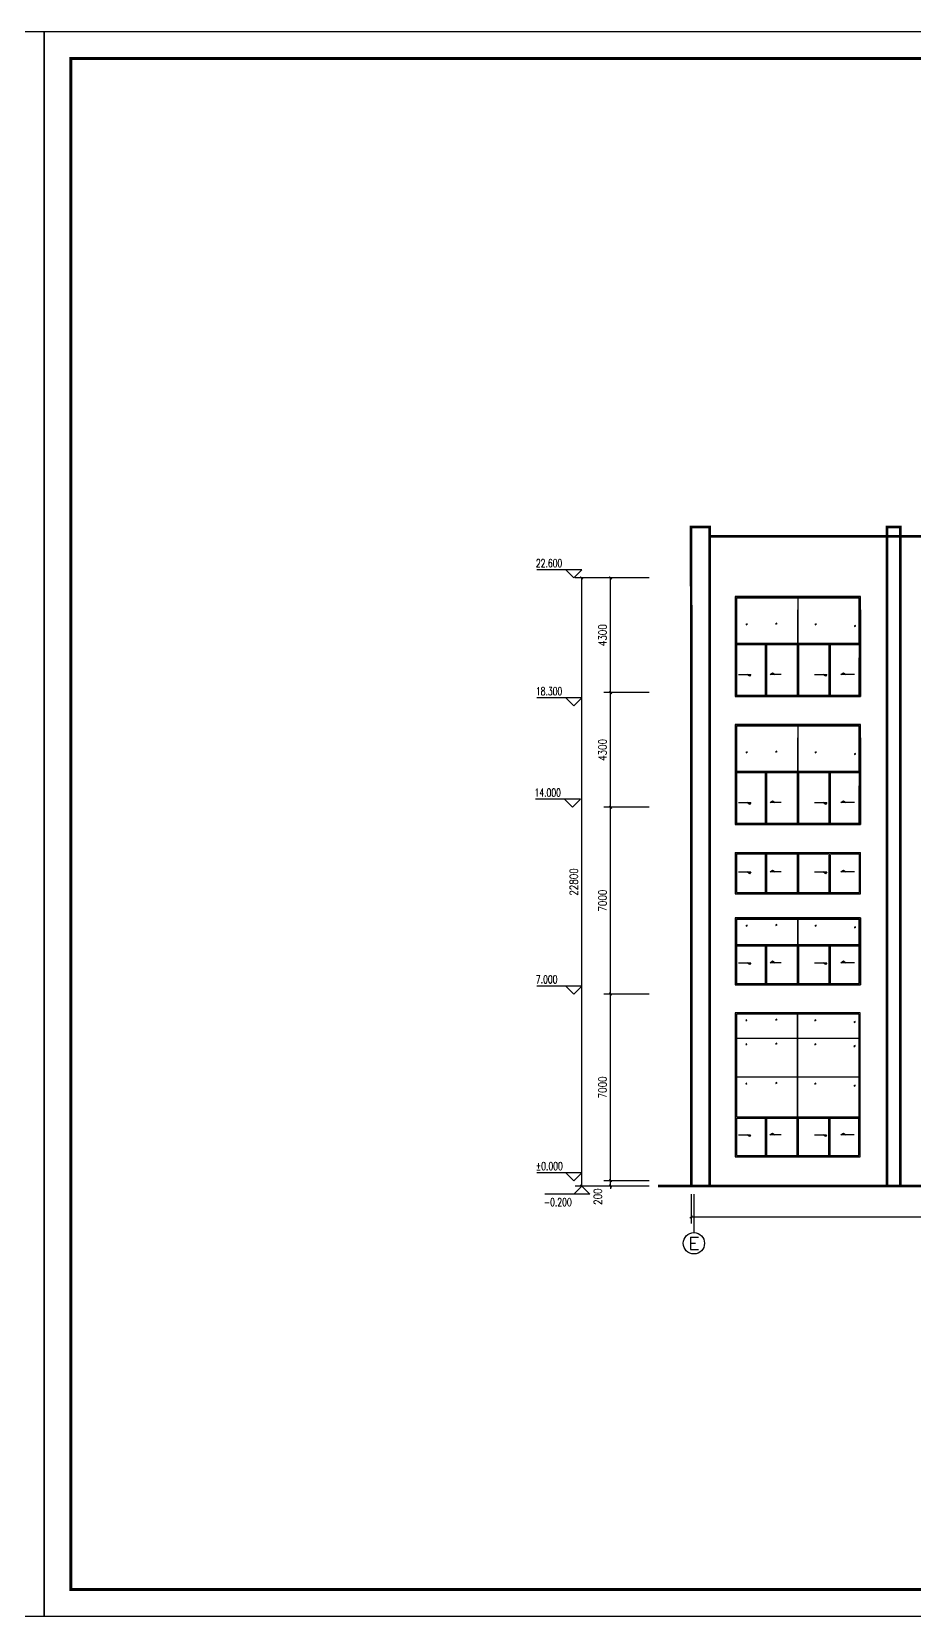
# Model space of a CAD drawing. Header units: millimetres. Extents: x 591771 to 1936534, y -622016 to 355666.
# Drawn here: x 761104 to 794220, y -103536 to -44136 of the extents above; entities that cross this region are included whole.
import ezdxf
from ezdxf.enums import TextEntityAlignment as Align

# ---------------------------------------------------------------- set-up
doc = ezdxf.new("R2010")
doc.units = ezdxf.units.MM
doc.header["$LTSCALE"] = 80
doc.linetypes.add('JIS_08_25', pattern=[28, 25, -1.125, 0.75, -1.125])
for name, color, linetype in [('\\M+5B4B0\\M+5BBA7', 124, 'Continuous'), ('\\M+5BDA8-\\M+5B1EA\\M+5B8DF', 3, 'Continuous'), ('\\M+5BDA8-\\M+5B3DF\\M+5B4E7', 3, 'Continuous'), ('\\M+5C1A2\\M+5C3E6\\M+5CFDF\\M+5CCF55', 140, 'Continuous'), ('\\M+5CDBC\\M+5BFF2', 252, 'Continuous'), ('AXIS', 3, 'Continuous'), ('AXIS_TEXT', 7, 'Continuous'), ('PUB_DIM', 3, 'Continuous'), ('PUB_TEXT', 7, 'Continuous'), ('WINDOW', 4, 'Continuous')]:
    doc.layers.add(name, color=color, linetype=linetype)
doc.styles.add('_TCH_AXIS', font='COMPLEX', dxfattribs={"bigfont": 'GBCBIG'})
doc.styles.add('A-STANDARD', font='SIMPLEX', dxfattribs={"bigfont": 'GBCBIG'})
doc.styles.add('DIM_FONT', font='SIMPLEX.shx', dxfattribs={"width": 0.8})
doc.dimstyles.new('DIMN', dxfattribs={"dimtxt": 300, "dimasz": 100, "dimexe": 250, "dimexo": 300, "dimgap": 150, "dimtad": 1, "dimdec": 0, "dimzin": 0, "dimdsep": 46, "dimtxsty": 'DIM_FONT', "dimblk": 'ARCHTICK', "dimcen": 0.09, "dimclrt": 7, "dimazin": 2, "dimtfac": 1, "dimtdec": 0, "dimtix": 1, "dimtmove": 2, "dimatfit": 3, "dimldrblk": 'ARCHTICK', "dimfxl": 0, "dimtolj": 1, "dimtzin": 0, "dimarcsym": 0})

# ---------------------------------------------------------------- blocks, each defined once
blk = doc.blocks.new('lmg15')
at = {"layer": '\\M+5B4B0\\M+5BBA7'}
for p, q in [((809550, -603301), (804850, -603301)), ((804850, -603301), (804850, -605801)), ((809500, -603351), (804900, -603351)), ((804900, -603351), (804900, -604301)), ((807200, -605801), (807200, -603301)), ((807200, -603301), (807200, -605801)), ((807200, -603301), (807200, -605801)), ((809500, -604301), (809500, -603351)), ((809550, -605801), (809550, -603301)), ((804900, -604301), (809550, -604301)), ((806000, -604301), (806000, -605801)), ((807225, -604351), (807225, -605751)), ((808400, -605801), (808400, -604301)), ((804850, -605801), (809550, -605801))]:
    blk.add_line(p, q, dxfattribs=at)
at = {"layer": 'WINDOW', "color": 252}
for p, q in [((805299, -603573), (805250, -603598)), ((805299, -603598), (805250, -603623)), ((806418, -603545), (806369, -603570)), ((806418, -603570), (806369, -603595)), ((807885, -603573), (807836, -603598)), ((807885, -603598), (807836, -603623)), ((809363, -603637), (809314, -603663)), ((809363, -603663), (809314, -603688)), ((804900, -604351), (805975, -604351)), ((804900, -604351), (804900, -605751)), ((805975, -604351), (805975, -605751)), ((806025, -604351), (807175, -604351)), ((806025, -604351), (806025, -605751)), ((807175, -604351), (807175, -605751)), ((807175, -604351), (807175, -605751)), ((807225, -604351), (808375, -604351)), ((807225, -605751), (807225, -604351)), ((808375, -605751), (808375, -604351)), ((808425, -604351), (809500, -604351)), ((808425, -605751), (808425, -604351)), ((809500, -605751), (809500, -604351)), ((804900, -605751), (805975, -605751)), ((806025, -605751), (807175, -605751)), ((807225, -605751), (808375, -605751)), ((808425, -605751), (809500, -605751))]:
    blk.add_line(p, q, dxfattribs=at)
for points in [[(804979, -604977), (805436, -604977), (805391, -605042), (805302, -604977)], [(806576, -604977), (806162, -604977), (806257, -604911), (806347, -604977)], [(807829, -604977), (808286, -604977), (808241, -605042), (808152, -604977)], [(809326, -604977), (808818, -604977), (808914, -604911), (809003, -604977)]]:
    blk.add_lwpolyline(points, dxfattribs=at)
blk = doc.blocks.new('_ArchTick')
at = {"color": 0, "linetype": 'ByBlock', "const_width": 0.4}
blk.add_lwpolyline([(-0.5, -0.5), (0.5, 0.5)], dxfattribs=at)
blk = doc.blocks.new('*D112')
at = {"layer": '\\M+5BDA8-\\M+5B3DF\\M+5B4E7', "color": 0, "lineweight": -2, "transparency": 16777216}
for p, q in [((782822, -64609), (781492, -64609)), ((781742, -87409), (781742, -64609)), ((782822, -87409), (781492, -87409))]:
    blk.add_line(p, q, dxfattribs=at)
at = {"layer": 'Defpoints', "color": 0, "transparency": 16777216}
for p in [(781742, -64609), (783122, -64609), (783122, -87409)]:
    blk.add_point(p, dxfattribs=at)
at = {"layer": '\\M+5BDA8-\\M+5B3DF\\M+5B4E7', "color": 0, "lineweight": -2, "transparency": 16777216, "xscale": 100, "yscale": 100, "zscale": 100}
for p, rotation in [((781742, -64609), 90), ((781742, -87409), 270)]:
    blk.add_blockref('_ArchTick', p, dxfattribs=dict(at, rotation=rotation))
at = {"layer": '\\M+5BDA8-\\M+5B3DF\\M+5B4E7', "color": 7, "transparency": 16777216, "insert": (781442, -76009), "char_height": 300, "attachment_point": 5, "rotation": 90, "style": 'DIM_FONT'}
blk.add_mtext('\\A1;22800', dxfattribs=at)
blk = doc.blocks.new('*D113')
at = {"layer": '\\M+5BDA8-\\M+5B3DF\\M+5B4E7', "color": 0, "lineweight": -2, "transparency": 16777216}
for p, q in [((784274, -87209), (782572, -87209)), ((782822, -87209), (782822, -87109)), ((782822, -87409), (782822, -87209)), ((784274, -87409), (782572, -87409)), ((782822, -87409), (782822, -87509))]:
    blk.add_line(p, q, dxfattribs=at)
at = {"layer": 'Defpoints', "color": 0, "transparency": 16777216}
for p in [(782822, -87209), (784574, -87209), (784574, -87409)]:
    blk.add_point(p, dxfattribs=at)
at = {"layer": '\\M+5BDA8-\\M+5B3DF\\M+5B4E7', "color": 0, "lineweight": -2, "transparency": 16777216, "xscale": 100, "yscale": 100, "zscale": 100}
for p, rotation in [((782822, -87209), 270), ((782822, -87409), 90)]:
    blk.add_blockref('_ArchTick', p, dxfattribs=dict(at, rotation=rotation))
at = {"layer": '\\M+5BDA8-\\M+5B3DF\\M+5B4E7', "color": 7, "transparency": 16777216, "insert": (782343, -87804), "char_height": 300, "attachment_point": 5, "rotation": 90, "style": 'DIM_FONT'}
blk.add_mtext('\\A1;200', dxfattribs=at)
blk = doc.blocks.new('*D114')
at = {"layer": '\\M+5BDA8-\\M+5B3DF\\M+5B4E7', "color": 0, "lineweight": -2, "transparency": 16777216}
for p, q in [((784274, -80209), (782572, -80209)), ((782822, -87209), (782822, -80209)), ((784274, -87209), (782572, -87209))]:
    blk.add_line(p, q, dxfattribs=at)
at = {"layer": 'Defpoints', "color": 0, "transparency": 16777216}
for p in [(782822, -80209), (784574, -80209), (784574, -87209)]:
    blk.add_point(p, dxfattribs=at)
at = {"layer": '\\M+5BDA8-\\M+5B3DF\\M+5B4E7', "color": 0, "lineweight": -2, "transparency": 16777216, "xscale": 100, "yscale": 100, "zscale": 100}
for p, rotation in [((782822, -80209), 90), ((782822, -87209), 270)]:
    blk.add_blockref('_ArchTick', p, dxfattribs=dict(at, rotation=rotation))
at = {"layer": '\\M+5BDA8-\\M+5B3DF\\M+5B4E7', "color": 7, "transparency": 16777216, "insert": (782522, -83709), "char_height": 300, "attachment_point": 5, "rotation": 90, "style": 'DIM_FONT'}
blk.add_mtext('\\A1;7000', dxfattribs=at)
blk = doc.blocks.new('*D115')
at = {"layer": '\\M+5BDA8-\\M+5B3DF\\M+5B4E7', "color": 0, "lineweight": -2, "transparency": 16777216}
for p, q in [((784274, -73209), (782572, -73209)), ((782822, -80209), (782822, -73209)), ((784274, -80209), (782572, -80209))]:
    blk.add_line(p, q, dxfattribs=at)
at = {"layer": 'Defpoints', "color": 0, "transparency": 16777216}
for p in [(782822, -73209), (784574, -73209), (784574, -80209)]:
    blk.add_point(p, dxfattribs=at)
at = {"layer": '\\M+5BDA8-\\M+5B3DF\\M+5B4E7', "color": 0, "lineweight": -2, "transparency": 16777216, "xscale": 100, "yscale": 100, "zscale": 100}
for p, rotation in [((782822, -73209), 90), ((782822, -80209), 270)]:
    blk.add_blockref('_ArchTick', p, dxfattribs=dict(at, rotation=rotation))
at = {"layer": '\\M+5BDA8-\\M+5B3DF\\M+5B4E7', "color": 7, "transparency": 16777216, "insert": (782522, -76709), "char_height": 300, "attachment_point": 5, "rotation": 90, "style": 'DIM_FONT'}
blk.add_mtext('\\A1;7000', dxfattribs=at)
blk = doc.blocks.new('*D116')
at = {"layer": '\\M+5BDA8-\\M+5B3DF\\M+5B4E7', "color": 0, "lineweight": -2, "transparency": 16777216}
for p, q in [((784274, -68909), (782572, -68909)), ((782822, -73209), (782822, -68909)), ((784274, -73209), (782572, -73209))]:
    blk.add_line(p, q, dxfattribs=at)
at = {"layer": 'Defpoints', "color": 0, "transparency": 16777216}
for p in [(782822, -68909), (784574, -68909), (784574, -73209)]:
    blk.add_point(p, dxfattribs=at)
at = {"layer": '\\M+5BDA8-\\M+5B3DF\\M+5B4E7', "color": 0, "lineweight": -2, "transparency": 16777216, "xscale": 100, "yscale": 100, "zscale": 100}
for p, rotation in [((782822, -68909), 90), ((782822, -73209), 270)]:
    blk.add_blockref('_ArchTick', p, dxfattribs=dict(at, rotation=rotation))
at = {"layer": '\\M+5BDA8-\\M+5B3DF\\M+5B4E7', "color": 7, "transparency": 16777216, "insert": (782522, -71059), "char_height": 300, "attachment_point": 5, "rotation": 90, "style": 'DIM_FONT'}
blk.add_mtext('\\A1;4300', dxfattribs=at)
blk = doc.blocks.new('*D117')
at = {"layer": '\\M+5BDA8-\\M+5B3DF\\M+5B4E7', "color": 0, "lineweight": -2, "transparency": 16777216}
for p, q in [((784274, -64609), (782572, -64609)), ((782822, -68909), (782822, -64609)), ((784274, -68909), (782572, -68909))]:
    blk.add_line(p, q, dxfattribs=at)
at = {"layer": 'Defpoints', "color": 0, "transparency": 16777216}
for p in [(782822, -64609), (784574, -64609), (784574, -68909)]:
    blk.add_point(p, dxfattribs=at)
at = {"layer": '\\M+5BDA8-\\M+5B3DF\\M+5B4E7', "color": 0, "lineweight": -2, "transparency": 16777216, "xscale": 100, "yscale": 100, "zscale": 100}
for p, rotation in [((782822, -64609), 90), ((782822, -68909), 270)]:
    blk.add_blockref('_ArchTick', p, dxfattribs=dict(at, rotation=rotation))
at = {"layer": '\\M+5BDA8-\\M+5B3DF\\M+5B4E7', "color": 7, "transparency": 16777216, "insert": (782522, -66759), "char_height": 300, "attachment_point": 5, "rotation": 90, "style": 'DIM_FONT'}
blk.add_mtext('\\A1;4300', dxfattribs=at)
blk = doc.blocks.new('*D131')
at = {"layer": 'Defpoints', "color": 0, "transparency": 16777216}
for p in [(785848, -87409), (820445, -87409), (820445, -88563)]:
    blk.add_point(p, dxfattribs=at)
at = {"layer": 'PUB_DIM', "color": 0, "lineweight": -2, "transparency": 16777216}
for p, q in [((785848, -87709), (785848, -88813)), ((820445, -87709), (820445, -88813)), ((785848, -88563), (820445, -88563))]:
    blk.add_line(p, q, dxfattribs=at)
at = {"layer": 'PUB_DIM', "color": 0, "lineweight": -2, "transparency": 16777216, "xscale": 100, "yscale": 100, "zscale": 100, "rotation": 180}
blk.add_blockref('_ArchTick', (785848, -88563), dxfattribs=at)
at = {"layer": 'PUB_DIM', "color": 0, "lineweight": -2, "transparency": 16777216, "xscale": 100, "yscale": 100, "zscale": 100}
blk.add_blockref('_ArchTick', (820445, -88563), dxfattribs=at)
at = {"layer": 'PUB_DIM', "color": 7, "transparency": 16777216, "insert": (803147, -88263), "char_height": 300, "attachment_point": 5, "style": 'DIM_FONT'}
blk.add_mtext('\\A1;34500', dxfattribs=at)

msp = doc.modelspace()

# ---------------------------------------------------------------- linework, layer by layer
at = {"layer": '\\M+5B4B0\\M+5BBA7'}
for p, q in [((792196.7, -65308.8), (787496.7, -65308.8)), ((787496.7, -65308.8), (787496.7, -69058.8)), ((787496.8, -65308.8), (792196.7, -65308.8)), ((792196.7, -69058.8), (792196.7, -65308.8)), ((792146.7, -65358.8), (787546.7, -65358.8)), ((787546.7, -65358.8), (787546.7, -67058.8)), ((787546.8, -65358.8), (792146.7, -65358.8)), ((789846.7, -65358.8), (789846.7, -69058.8)), ((789846.7, -69058.8), (789846.7, -65808.8)), ((789846.7, -65808.8), (789846.7, -69058.8)), ((792146.7, -67058.8), (792146.7, -65358.8)), ((787546.7, -67058.8), (792196.7, -67058.8)), ((788646.7, -67058.8), (788646.7, -69058.8)), ((789871.7, -67108.8), (789871.7, -69008.8)), ((791046.7, -69058.8), (791046.7, -67058.8)), ((787496.7, -69058.8), (792196.7, -69058.8)), ((787496.8, -69058.8), (792146.7, -69058.8)), ((787546.7, -69008.8), (792146.7, -69008.8)), ((791102.2, -69058.8), (792196.7, -69058.8)), ((792196.7, -70108.8), (787496.7, -70108.8)), ((787496.7, -70108.8), (787496.7, -73858.8)), ((787496.8, -70108.8), (792196.7, -70108.8)), ((792146.7, -70158.8), (787546.7, -70158.8)), ((787546.7, -70158.8), (787546.7, -71858.8)), ((787546.8, -70158.8), (792146.7, -70158.8)), ((789846.7, -70158.8), (789846.7, -73858.8)), ((789846.7, -73858.8), (789846.7, -70608.8)), ((789846.7, -70608.8), (789846.7, -73858.8)), ((792146.7, -71858.8), (792146.7, -70158.8)), ((792196.7, -73858.8), (792196.7, -70108.8)), ((787546.7, -71858.8), (792196.7, -71858.8)), ((788646.7, -71858.8), (788646.7, -73858.8)), ((791046.7, -73858.8), (791046.7, -71858.8)), ((789871.7, -71908.8), (789871.7, -73808.8)), ((787496.7, -73858.8), (792196.7, -73858.8)), ((787496.8, -73858.8), (792146.7, -73858.8)), ((787546.7, -73808.8), (792146.7, -73808.8)), ((791102.2, -73858.8), (792196.7, -73858.8)), ((787496.8, -74908.8), (792196.8, -74908.8)), ((787496.8, -74908.8), (787496.8, -76458.8)), ((788646.8, -74908.8), (788646.8, -76458.8)), ((789846.8, -74908.8), (789846.8, -76458.8)), ((789871.8, -74958.8), (789871.8, -76408.8)), ((791046.8, -76458.8), (791046.8, -74958.8)), ((791096.8, -74908.8), (791146.8, -74908.8)), ((792146.8, -74958.8), (792146.8, -76408.8)), ((792196.8, -76458.8), (792196.8, -74908.8)), ((787496.8, -76458.8), (792196.8, -76458.8)), ((787496.8, -77358.8), (792196.8, -77358.8)), ((787546.8, -77408.8), (792146.8, -77408.8)), ((791096.8, -77358.8), (791146.8, -77358.8)), ((792146.8, -77408.8), (792146.8, -79808.8)), ((792196.8, -77358.8), (792196.8, -79858.8)), ((787496.8, -79858.8), (792112.2, -79858.8)), ((787546.8, -79808.8), (792146.8, -79808.8)), ((791096.8, -79858.8), (792196.8, -79858.8)), ((792192.3, -80908.8), (787492.3, -80908.8)), ((787492.3, -80908.8), (787492.3, -86308.8)), ((792142.3, -80958.8), (787542.3, -80958.8)), ((787542.3, -80958.8), (787542.3, -84808.8)), ((789842.3, -86308.8), (789842.3, -80908.8)), ((789842.3, -80908.8), (789842.3, -86308.8)), ((789842.3, -80908.8), (789842.3, -86308.8)), ((792192.3, -86308.8), (792192.3, -80908.8)), ((787542.3, -81858.8), (792192.3, -81858.8)), ((787542.3, -83308.8), (792192.3, -83308.8)), ((787542.3, -84808.8), (792192.3, -84808.8)), ((788642.3, -84808.8), (788642.3, -86308.8)), ((789867.3, -84858.8), (789867.3, -86258.8)), ((791042.3, -86308.8), (791042.3, -84808.8)), ((787492.3, -86308.8), (792192.3, -86308.8)), ((787492.3, -86308.8), (792192.3, -86308.8)), ((787542.3, -86258.8), (792142.3, -86258.8))]:
    msp.add_line(p, q, dxfattribs=at)
at = {"layer": '\\M+5B4B0\\M+5BBA7', "color": 7, "linetype": 'JIS_08_25'}
for p, q in [((787546.7, -65308.8), (792146.7, -65308.8)), ((787546.7, -70108.8), (792146.7, -70108.8))]:
    msp.add_line(p, q, dxfattribs=at)
at = {"layer": '\\M+5B4B0\\M+5BBA7', "ltscale": 20}
for p, q in [((787496.8, -65808.8), (787496.8, -69058.8)), ((787546.8, -65858.8), (787546.7, -69058.8)), ((792146.7, -65858.8), (792146.7, -69058.8)), ((792196.7, -65808.8), (792196.7, -69058.8)), ((787546.8, -66408.8), (787546.8, -69058.8)), ((787496.8, -70608.8), (787496.8, -73858.8)), ((787546.8, -70658.8), (787546.7, -73858.8)), ((792146.7, -70658.8), (792146.7, -73858.8)), ((792196.7, -70608.8), (792196.7, -73858.8)), ((787546.8, -71208.8), (787546.8, -73858.8)), ((787496.8, -77358.8), (787496.8, -79858.8)), ((787546.8, -77408.8), (787546.8, -79808.8)), ((787546.8, -77558.8), (787546.8, -79858.8)), ((792142.3, -80958.8), (792142.3, -86258.8)), ((792142.3, -81458.8), (792142.3, -86258.8))]:
    msp.add_line(p, q, dxfattribs=at)
at = {"layer": '\\M+5B4B0\\M+5BBA7', "color": 1}
msp.add_line((791142.3, -86308.8), (792142.3, -86308.8), dxfattribs=at)
at = {"layer": '\\M+5BDA8-\\M+5B1EA\\M+5B8DF'}
for p, q in [((781741.8, -64308.8), (780051.8, -64308.8)), ((781441.8, -64608.8), (781141.8, -64308.8)), ((781441.8, -64608.8), (781741.8, -64308.8)), ((781741.8, -69108.8), (780051.8, -69108.8)), ((781441.8, -69408.8), (781141.8, -69108.8)), ((781441.8, -69408.8), (781741.8, -69108.8)), ((781690.9, -72908.8), (780000.9, -72908.8)), ((781390.9, -73208.8), (781090.9, -72908.8)), ((781390.9, -73208.8), (781690.9, -72908.8)), ((781741.8, -79908.8), (780051.8, -79908.8)), ((781441.8, -80208.8), (781141.8, -79908.8)), ((781441.8, -80208.8), (781741.8, -79908.8)), ((781741.8, -86908.8), (780051.8, -86908.8)), ((781441.8, -87208.8), (781141.8, -86908.8)), ((781441.8, -87208.8), (781741.8, -86908.8)), ((782041.8, -87708.8), (780351.8, -87708.8)), ((781741.8, -87408.8), (781441.8, -87708.8)), ((781741.8, -87408.8), (782041.8, -87708.8))]:
    msp.add_line(p, q, dxfattribs=at)
at = {"layer": '\\M+5C1A2\\M+5C3E6\\M+5CFDF\\M+5CCF55'}
for p, q in [((789582.5, -63058.8), (786546.8, -63058.8)), ((786546.8, -63658.8), (786546.8, -63058.8)), ((797991.4, -63058.8), (789582.5, -63058.8))]:
    msp.add_line(p, q, dxfattribs=at)
at = {"layer": '\\M+5C1A2\\M+5C3E6\\M+5CFDF\\M+5CCF55', "const_width": 100}
for points in [[(785848.4, -87408.8), (785846.8, -62708.8), (786546.8, -62708.8), (786546.8, -87408.8)], [(793196.8, -87408.8), (793196.8, -62708.8), (793696.8, -62708.8), (793696.8, -87408.8)], [(819746.8, -63058.8), (786546.8, -63058.8)], [(784598.3, -87408.8), (823631.6, -87408.8)]]:
    msp.add_lwpolyline(points, dxfattribs=at)
at = {"layer": '\\M+5CDBC\\M+5BFF2', "color": 2}
for points in [[(677476.3, -103536), (761576.3, -103536), (761576.3, -44136), (677476.3, -44136)], [(761576.3, -103536), (845676.3, -103536), (845676.3, -44136), (761576.3, -44136)]]:
    msp.add_lwpolyline(points, close=True, dxfattribs=at)
at = {"layer": '\\M+5CDBC\\M+5BFF2', "color": 2, "const_width": 112.5}
msp.add_lwpolyline([(762576.4, -102536), (844676.3, -102536), (844676.3, -45136), (762576.4, -45136)], close=True, dxfattribs=at)
at = {"layer": 'AXIS'}
msp.add_circle((785948.4, -89553.8), 400, dxfattribs=at)
at = {"layer": 'PUB_DIM'}
msp.add_line((785948.4, -87708.8), (785948.4, -89153.8), dxfattribs=at)
at = {"layer": 'WINDOW', "color": 252}
for p, q in [((787945.8, -66330.6), (787896.8, -66355.7)), ((787945.8, -66355.7), (787896.8, -66380.7)), ((789064.6, -66303), (789015.5, -66328)), ((789064.6, -66328), (789015.5, -66353.1)), ((790531.7, -66330.6), (790482.6, -66355.7)), ((790531.7, -66355.7), (790482.6, -66380.7)), ((792009.4, -66395.1), (791960.3, -66420.2)), ((792009.4, -66420.2), (791960.3, -66445.3)), ((787546.7, -67108.8), (788621.7, -67108.8)), ((788621.7, -67108.8), (788621.7, -69008.8)), ((788671.7, -67108.8), (789821.7, -67108.8)), ((788671.7, -67108.8), (788671.7, -69008.8)), ((789821.7, -67108.8), (789821.7, -69008.8)), ((789871.7, -67108.8), (791021.7, -67108.8)), ((791021.7, -69008.8), (791021.7, -67108.8)), ((791071.7, -67108.8), (792146.7, -67108.8)), ((791071.7, -69008.8), (791071.7, -67108.8)), ((787546.7, -67608.8), (787546.7, -69008.8)), ((789821.7, -67608.8), (789821.7, -69008.8)), ((789871.7, -69008.8), (789871.7, -67608.8)), ((792146.7, -69008.8), (792146.7, -67608.8)), ((787546.7, -69008.8), (788621.7, -69008.8)), ((788671.7, -69008.8), (789821.7, -69008.8)), ((789871.7, -69008.8), (791021.7, -69008.8)), ((791071.7, -69008.8), (792146.7, -69008.8)), ((787945.8, -71130.6), (787896.8, -71155.7)), ((787945.8, -71155.7), (787896.8, -71180.7)), ((789064.6, -71103), (789015.5, -71128)), ((789064.6, -71128), (789015.5, -71153.1)), ((790531.7, -71130.6), (790482.6, -71155.7)), ((790531.7, -71155.7), (790482.6, -71180.7)), ((792009.4, -71195.1), (791960.3, -71220.2)), ((792009.4, -71220.2), (791960.3, -71245.3)), ((787546.7, -71908.8), (788621.7, -71908.8)), ((787546.7, -72408.8), (787546.7, -73808.8)), ((788621.7, -71908.8), (788621.7, -73808.8)), ((788671.7, -71908.8), (789821.7, -71908.8)), ((788671.7, -71908.8), (788671.7, -73808.8)), ((789821.7, -71908.8), (789821.7, -73808.8)), ((789821.7, -72408.8), (789821.7, -73808.8)), ((789871.7, -71908.8), (791021.7, -71908.8)), ((789871.7, -73808.8), (789871.7, -72408.8)), ((791021.7, -73808.8), (791021.7, -71908.8)), ((791071.7, -71908.8), (792146.7, -71908.8)), ((791071.7, -73808.8), (791071.7, -71908.8)), ((792146.7, -73808.8), (792146.7, -72408.8)), ((787546.7, -73808.8), (788621.7, -73808.8)), ((788671.7, -73808.8), (789821.7, -73808.8)), ((789871.7, -73808.8), (791021.7, -73808.8)), ((791071.7, -73808.8), (792146.7, -73808.8)), ((787546.8, -74958.8), (788621.8, -74958.8)), ((787546.8, -74958.8), (787546.8, -76408.8)), ((788621.8, -74958.8), (788621.8, -76408.8)), ((788671.8, -74958.8), (789821.8, -74958.8)), ((788671.8, -74958.8), (788671.8, -76408.8)), ((789821.8, -74958.8), (789821.8, -76408.8)), ((789821.8, -75008.8), (789821.8, -76408.8)), ((789871.8, -74958.8), (791021.8, -74958.8)), ((789871.8, -76408.8), (789871.8, -75008.8)), ((791021.8, -76408.8), (791021.8, -75008.8)), ((791071.8, -74958.8), (792146.8, -74958.8)), ((791071.8, -76408.8), (791071.8, -75008.8)), ((787546.8, -76408.8), (788621.8, -76408.8)), ((788671.8, -76408.8), (789821.8, -76408.8)), ((789871.8, -76408.8), (791021.8, -76408.8)), ((791071.8, -76408.8), (792146.8, -76408.8)), ((787941.4, -81180.6), (787892.4, -81205.7)), ((787941.4, -81205.7), (787892.4, -81230.7)), ((789060.2, -81153), (789011.1, -81178)), ((789060.2, -81178), (789011.1, -81203.1)), ((790527.3, -81180.6), (790478.2, -81205.7)), ((790527.3, -81205.7), (790478.2, -81230.7)), ((792005, -81245.1), (791955.9, -81270.2)), ((792005, -81270.2), (791955.9, -81295.3)), ((787941.4, -82080.6), (787892.4, -82105.7)), ((787941.4, -82105.7), (787892.4, -82130.7)), ((789060.2, -82053), (789011.1, -82078)), ((789060.2, -82078), (789011.1, -82103.1)), ((790527.3, -82080.6), (790478.2, -82105.7)), ((790527.3, -82105.7), (790478.2, -82130.7)), ((792005, -82145.1), (791955.9, -82170.2)), ((792005, -82170.2), (791955.9, -82195.3)), ((787941.4, -83555.6), (787892.4, -83580.7)), ((787941.4, -83580.7), (787892.4, -83605.7)), ((789060.2, -83528), (789011.1, -83553)), ((789060.2, -83553), (789011.1, -83578.1)), ((790527.3, -83555.6), (790478.2, -83580.7)), ((790527.3, -83580.7), (790478.2, -83605.7)), ((792005, -83620.1), (791955.9, -83645.2)), ((792005, -83645.2), (791955.9, -83670.3)), ((787542.3, -84858.8), (788617.3, -84858.8)), ((787542.3, -84858.8), (787542.3, -86258.8)), ((788617.3, -84858.8), (788617.3, -86258.8)), ((788667.3, -84858.8), (789817.3, -84858.8)), ((788667.3, -84858.8), (788667.3, -86258.8)), ((789817.3, -84858.8), (789817.3, -86258.8)), ((789817.3, -84858.8), (789817.3, -86258.8)), ((789867.3, -84858.8), (791017.3, -84858.8)), ((789867.3, -86258.8), (789867.3, -84858.8)), ((791017.3, -86258.8), (791017.3, -84858.8)), ((791067.3, -84858.8), (792142.3, -84858.8)), ((791067.3, -86258.8), (791067.3, -84858.8)), ((792142.3, -86258.8), (792142.3, -84858.8)), ((787542.3, -86258.8), (788617.3, -86258.8)), ((788667.3, -86258.8), (789817.3, -86258.8)), ((789867.3, -86258.8), (791017.3, -86258.8)), ((791067.3, -86258.8), (792142.3, -86258.8))]:
    msp.add_line(p, q, dxfattribs=at)
for points in [[(787625.8, -68234.3), (788083.1, -68234.3), (788037.4, -68299.3), (787948.3, -68234.3)], [(789223, -68234.3), (788808.4, -68234.3), (788904.2, -68169.2), (788993.2, -68234.3)], [(790475.8, -68234.3), (790933.1, -68234.3), (790887.4, -68299.3), (790798.3, -68234.3)], [(791972.2, -68234.3), (791464.9, -68234.3), (791560.6, -68169.2), (791649.7, -68234.3)], [(787625.8, -73034.3), (788083.1, -73034.3), (788037.4, -73099.3), (787948.3, -73034.3)], [(789223, -73034.3), (788808.4, -73034.3), (788904.2, -72969.2), (788993.2, -73034.3)], [(790475.8, -73034.3), (790933.1, -73034.3), (790887.4, -73099.3), (790798.3, -73034.3)], [(791972.2, -73034.3), (791464.9, -73034.3), (791560.6, -72969.2), (791649.7, -73034.3)], [(787625.9, -75634.3), (788083.3, -75634.3), (788037.6, -75699.3), (787948.5, -75634.3)], [(789223.1, -75634.3), (788808.6, -75634.3), (788904.3, -75569.2), (788993.4, -75634.3)], [(790475.9, -75634.3), (790933.3, -75634.3), (790887.6, -75699.3), (790798.5, -75634.3)], [(791972.4, -75634.3), (791465, -75634.3), (791560.8, -75569.2), (791649.8, -75634.3)], [(787621.4, -85484.3), (788078.8, -85484.3), (788033, -85549.3), (787943.9, -85484.3)], [(789218.6, -85484.3), (788804, -85484.3), (788899.8, -85419.2), (788988.8, -85484.3)], [(790471.4, -85484.3), (790928.8, -85484.3), (790883, -85549.3), (790793.9, -85484.3)], [(791967.8, -85484.3), (791460.5, -85484.3), (791556.2, -85419.2), (791645.3, -85484.3)]]:
    msp.add_lwpolyline(points, dxfattribs=at)

# ---------------------------------------------------------------- block references
at = {"layer": '\\M+5B4B0\\M+5BBA7'}
msp.add_blockref('lmg15', (-17353.1, 525942.3), dxfattribs=at)

# ---------------------------------------------------------------- texts
at = {"layer": 'AXIS_TEXT', "style": '_TCH_AXIS', "width": 1.3125}
msp.add_text('E', height=452.5, dxfattribs=at).set_placement((785722.1, -89780.1), (786174.7, -89780.1), align=Align.FIT)
at = {"layer": 'PUB_TEXT', "style": 'A-STANDARD', "width": 0.705882}
for s, p in [('22.600', (780021.8, -64208.7)), ('18.300', (780021.8, -69008.7)), ('14.000', (779970.9, -72808.7)), ('7.000', (780021.8, -79808.7)), ('%%P0.000', (780021.8, -86808.7)), ('-0.200', (780321.8, -88158.9))]:
    msp.add_text(s, height=297.5, dxfattribs=at).set_placement(p)

# ---------------------------------------------------------------- dimensions: what is measured, and where the dimension line sits
at = {"layer": '\\M+5BDA8-\\M+5B3DF\\M+5B4E7'}
for p1, p2, distance, picture, middle in [((783122.3, -87408.8), (783122.3, -64608.8), 1380.5, '*D112', (781441.8, -76008.8)), ((784573.8, -68908.8), (784573.8, -64608.8), 1751.5, '*D117', (782522.3, -66758.8)), ((784573.8, -73208.8), (784573.8, -68908.8), 1751.5, '*D116', (782522.3, -71058.8)), ((784573.8, -80208.8), (784573.8, -73208.8), 1751.5, '*D115', (782522.3, -76708.8)), ((784573.8, -87208.8), (784573.8, -80208.8), 1751.5, '*D114', (782522.3, -83708.8))]:
    dim = msp.add_aligned_dim(p1=p1, p2=p2, distance=distance, dimstyle='DIMN', dxfattribs=at)
    dim.commit()
    dim.dimension.update_dxf_attribs({"geometry": picture, "text_midpoint": middle})
dim = msp.add_linear_dim(base=(782822.3, -87208.8), p1=(784573.8, -87408.8), p2=(784573.8, -87208.8), angle=90, dimstyle='DIMN', dxfattribs=at)
dim.commit()
dim.dimension.update_dxf_attribs({"geometry": '*D113', "text_midpoint": (782343.4, -87803.8), "dimtype": 129})
at = {"layer": 'PUB_DIM'}
dim = msp.add_aligned_dim(p1=(785848.4, -87408.8), p2=(820445.2, -87408.8), distance=-1153.8, text='34500', dimstyle='DIMN', dxfattribs=at)
dim.commit()
dim.dimension.update_dxf_attribs({"geometry": '*D131', "text_midpoint": (803146.8, -88262.6)})

doc.saveas('drawing.dxf')
